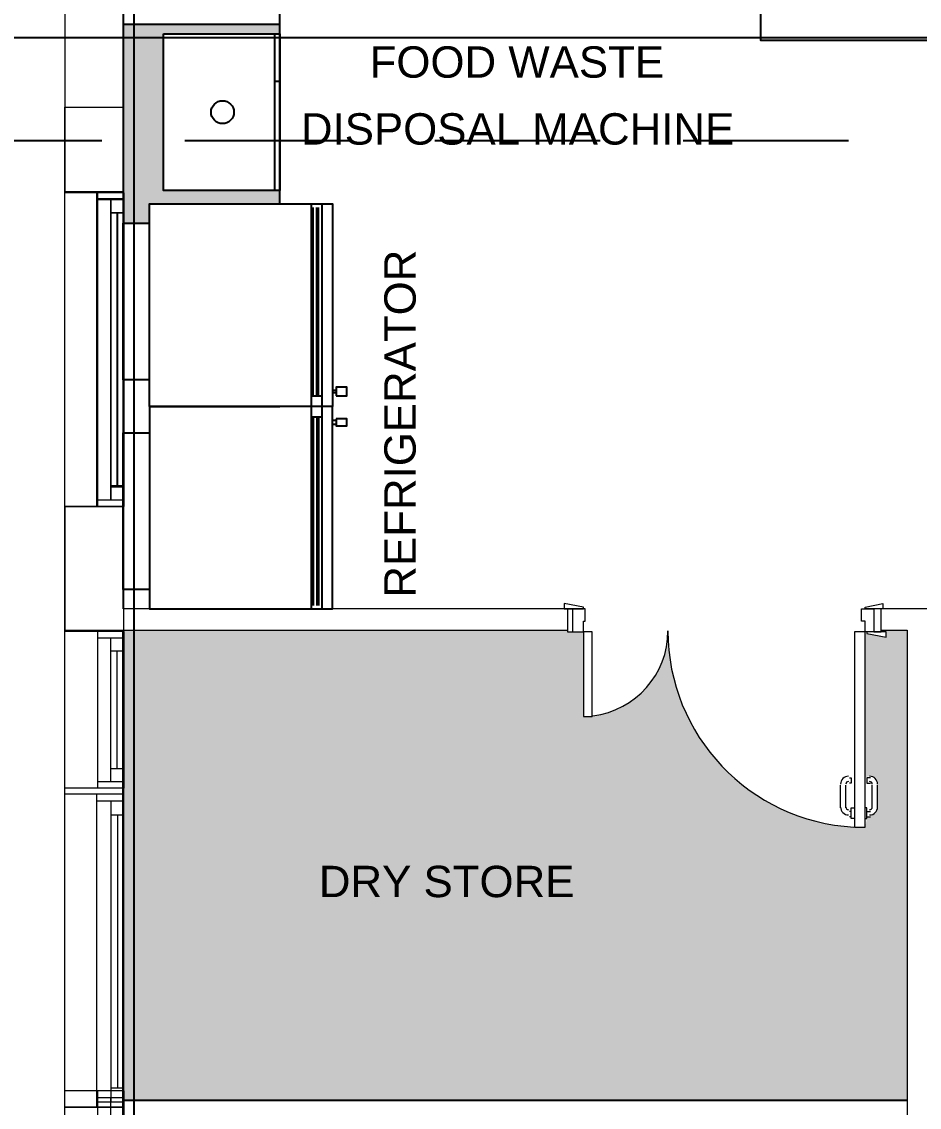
# Model space of a CAD drawing. Header units: metres. Extents: x -18745 to 220762, y -1579758 to -1356048.
# Drawn here: x 100185 to 103619, y -1379030 to -1374876 of the extents above; entities that cross this region are included whole.
import ezdxf

# ---------------------------------------------------------------- set-up
doc = ezdxf.new("R2010")
doc.units = ezdxf.units.M
doc.layers.get('0').update_dxf_attribs({"lineweight": 0})
for name, color, linetype, lineweight in [('A-100 - Copy$0$Aluminum', 8, 'Continuous', 0), ('A-100 - Copy$0$Proj', 8, 'Continuous', 0), ('A-100 - Copy$0$Structure', 8, 'Continuous', 9), ('A-100 - Copy$0$Walls', 8, 'Continuous', 0)]:
    doc.layers.add(name, color=color, linetype=linetype, lineweight=lineweight)
for name, color, linetype in [('A-100 - Copy$0$axes', 8, 'Continuous'), ('A-100 - Copy$0$PDF_Geometry', 8, 'Continuous'), ('A-100 - Copy$0$PDF_Solid Fills', 8, 'Continuous'), ('A-100 - Copy$0$PDF_Text', 8, 'Continuous')]:
    doc.layers.add(name, color=color, linetype=linetype)
doc.styles.add('A-100 - Copy$0$PDF Arial', font='arial.ttf')

# ---------------------------------------------------------------- blocks, each defined once
blk = doc.blocks.new('A-100 - Copy$0$A$C02230961')
at = {"layer": 'A-100 - Copy$0$PDF_Geometry', "lineweight": 25}
h = blk.add_hatch(dxfattribs=at)
h.set_pattern_fill('ANGLE', color=256, scale=500)
h.set_pattern_definition([(0, (-1219317.64, -1092026.17), (0, 137.5), [100, -37.5]), (90, (-1219317.64, -1092026.17), (-137.5, 8e-15), [100, -37.5])])
h.paths.add_polyline_path([(10723.7, -4993.7), (11262.7, -4993.7), (11262.7, -4562.4), (10962.9, -4562.4), (10962.9, -4602.9), (10821.4, -4602.9), (10821.4, -4562.4), (10349.7, -4562.4), (10349.7, -4602.9), (10208.2, -4602.9), (10208.2, -4562.4), (10033, -4562.4), (10033, -4003.2), (9938.7, -4003.2), (9938.7, -4562.4), (9635.5, -4562.4), (9635.5, -4602.9), (9500.8, -4602.9), (9500.8, -4562.4), (9022.4, -4562.4), (9022.4, -4602.9), (8887.6, -4602.9), (8887.6, -4562.4), (8705.7, -4562.4), (8705.7, -5307.5), (8739.4, -5307.5), (8723.2, -5388.4), (9042.6, -5388.4), (9042.6, -5428.8), (9039.6, -5428.8, -0.375368), (8715.8, -5711.8, -0.39984), (9466.1, -6426), (9467.1, -6426), (9467.1, -6466.4), (9433.4, -6466.4), (9419.9, -6483.3, -0.414214), (9389.6, -6513.6), (9393, -6520.3), (9302, -6513.6, -0.599371), (9276.8, -6466.4), (8723.2, -6466.4), (8741.3, -6556.8), (10723.7, -6556.8)])
h.paths.add_polyline_path([(14436.9, -4636.6), (11970.2, -4636.6), (11970.2, -6461.7), (11336.8, -6461.7), (11336.8, -6630.9), (11262.7, -6630.9), (11262.7, -7372.1), (11262.7, -7439.5), (11336.8, -7439.5), (11336.8, -8355.8), (12536.8, -8355.8), (12536.8, -8066.1), (12516.6, -8066.1), (12531.4, -7992), (12536.8, -7992), (12536.8, -7318.2), (12530.1, -7318.2), (12516.6, -7250.8), (12536.8, -7250.8), (12536.8, -6967.8), (12516.6, -6967.8), (12532.8, -6887), (12536.8, -6887), (12536.8, -6219.9), (12530.1, -6219.9), (12516.6, -6145.8), (12536.8, -6145.8), (12536.8, -5761.8), (14436.9, -5761.8)])
h.paths.add_polyline_path([(12037, -7392.3), (12030.8, -7392.3), (12030.8, -7405.2, 0.414215)], flags=16)
h.paths.add_polyline_path([(12091.4, -7338.4), (12091.4, -7378.8), (11343.5, -7378.8), (11343.5, -7338.4), (11902.8, -7338.4), (11902.8, -7331.7), (11923, -7331.7), (11923, -7311.5), (12030.8, -7311.5), (12030.8, -7331.7), (12057.7, -7331.7)], flags=16)
h.paths.add_polyline_path([(11933.1, -7405.8), (12024.1, -7412.5), (11933.1, -7405.8, -0.517639), (11923.6, -7392.3), (11923, -7392.3), (11923, -7395.7, 0.414214)], flags=16)
h.paths.add_polyline_path([(11350.3, -7392.3), (11363.8, -7459.7), (11343.5, -7459.7), (11343.5, -7392.3)], flags=16)
h.paths.add_polyline_path([(2957.3, -10511.9), (2877.6, -10511.9), (2877.6, -10538.9), (2796.7, -10524.2), (2796.7, -11076.3, -0.599371), (2843.9, -11101.5), (2843.9, -11192.4), (2839.5, -11173.3, -0.584927), (2813.6, -11219.4), (2816.9, -11226.1), (2803.4, -11226.1), (2803.4, -11232.9), (2796.7, -11266.5), (2756.3, -11266.5), (2756.3, -11265.6, -0.39984), (2042.1, -10515.3, -0.381307), (1752.3, -10839.9), (1752.3, -10842.1), (1718.7, -10842.1), (1718.7, -10518.7), (1678.2, -10518.7), (1657.3, -10518.7), (1657.3, -10511.9), (-42.7, -10511.9), (-42.7, -11138.2), (-42.7, -12311.9), (2957.3, -12311.9)])
h.paths.add_polyline_path([(637.7, -11637.3), (2299.7, -11637.3), (2299.7, -11241.3), (637.7, -11241.3)], flags=24)
h.paths.add_polyline_path([(12347.4, -5213.9), (13381.6, -5213.9), (13381.6, -4916.9), (12347.4, -4916.9)], flags=24)
h.paths.add_polyline_path([(8700, -6312.9), (10212.7, -6312.9), (10212.7, -5593.3), (8700, -5593.3)], flags=9)
h.paths.add_polyline_path([(10170.8, -5243.1), (10170.8, -6572.5), (10710.4, -6572.5), (10710.4, -5243.1)], flags=9)
h.paths.add_polyline_path([(9375.1, -4957.7), (10990.8, -4957.7), (10990.8, -4660.8), (9375.1, -4660.8)], flags=24)
at = {"layer": 'A-100 - Copy$0$PDF_Solid Fills'}
blk.add_hatch(color=256, dxfattribs=at).paths.add_polyline_path([(-42.7, -8834.2), (-42.7, -8955.5), (58.4, -8955.5), (58.4, -8881.4), (557, -8881.4), (557, -8830.3), (112.3, -8830.3), (112.3, -8230.6), (557, -8230.6), (557, -8194.1), (-42.7, -8194.1), (-42.7, -8510.8)])
at = {"color": 8}
for p, q in [((-42.7, -10511.9, -2.4), (1657.3, -10511.9, -2.4)), ((2857.3, -10511.9, -2.4), (2957.3, -10511.9, -2.4))]:
    blk.add_line(p, q, dxfattribs=at)
at = {"layer": 'A-100 - Copy$0$Aluminum'}
for p, q in [((-140, -8838.9, -2.4), (-140, -10038.9, -2.4)), ((-40, -8838.9, -2.4), (-40, -10038.9, -2.4)), ((-140, -8863.9, -2.4), (-40, -8863.9, -2.4)), ((-90, -8863.9, -2.4), (-90, -10013.9, -2.4)), ((-90, -8913.9, -2.4), (-40, -8913.9, -2.4)), ((-65, -9963.9, -2.4), (-65, -8913.9, -2.4)), ((-90, -9963.9, -2.4), (-40, -9963.9, -2.4)), ((-140, -10013.9, -2.4), (-40, -10013.9, -2.4)), ((-140, -10516.9, -2.4), (-140, -11116.9, -2.4)), ((-140, -10541.9, -2.4), (-40, -10541.9, -2.4)), ((-90, -10541.9, -2.4), (-90, -11091.9, -2.4)), ((-40, -10516.9, -2.4), (-40, -11116.9, -2.4)), ((-90, -10591.9, -2.4), (-40, -10591.9, -2.4)), ((-65, -11041.9, -2.4), (-65, -10591.9, -2.4)), ((-90, -11041.9, -2.4), (-40, -11041.9, -2.4)), ((-140, -11091.9, -2.4), (-40, -11091.9, -2.4)), ((-140, -12274.9, -2.4), (-140, -13474.9, -2.4)), ((-40, -12274.9, -2.4), (-40, -13474.9, -2.4)), ((-140, -12299.9, -2.4), (-40, -12299.9, -2.4)), ((-90, -12299.9, -2.4), (-90, -13449.9, -2.4))]:
    blk.add_line(p, q, dxfattribs=at)
at = {"layer": 'A-100 - Copy$0$PDF_Geometry', "lineweight": 5, "elevation": -2.4}
for points in [[(-42.7, -10431.1), (-42.7, -4003.2), (8581.7, -4003.2)], [(-265, -8510.8), (-265, -8834.2), (-42.7, -8834.2), (-42.7, -8510.8)], [(-143.7, -8834.2), (-143.7, -10040.3)], [(-42.7, -8834.2), (-42.7, -10040.3)], [(-143.7, -8861.2), (-42.7, -8861.2)], [(-89.8, -8861.2), (-89.8, -10013.3)], [(-89.8, -8915.1), (-42.7, -8915.1)], [(-62.9, -9959.4), (-62.9, -8915.1)], [(-89.8, -9959.4), (-42.7, -9959.4)], [(-42.7, -10431.1), (-42.7, -10040.3), (-265, -10040.3), (-265, -10511.9), (-42.7, -10511.9)], [(-143.7, -10013.3), (-42.7, -10013.3)], [(1657.3, -10431.1), (-42.7, -10431.1)], [(1657.3, -10431.1), (1657.3, -10511.9)], [(1678.2, -10518.7), (1718.7, -10518.7), (1718.7, -10478.2), (1725.4, -10478.2), (1725.4, -10431.1), (1658, -10431.1), (1658, -10518.7), (1678.2, -10518.7), (1678.2, -10431.1)], [(5731.6, -10531.5), (5731.6, -10431.1), (2857.3, -10431.1)], [(-265, -11138.2), (-265, -10511.9)], [(-42.7, -10511.9), (-42.7, -11138.2)], [(2957.3, -10511.9), (2957.3, -12911.9)], [(2736.1, -11077.9), (2742.8, -11077.9), (2742.8, -11098.1), (2736.1, -11098.1)], [(2816.9, -11077.9), (2803.4, -11077.9), (2803.4, -11098.1), (2816.9, -11098.1)], [(2702.4, -11192.4), (2702.4, -11104.8)], [(2722.6, -11192.4), (2722.6, -11104.8)], [(2823.7, -11192.4), (2823.7, -11104.8)], [(2843.9, -11192.4), (2843.9, -11104.8)], [(-265, -12337.9), (-265, -11138.5)], [(-143.7, -11138.5), (-143.7, -12337.9)], [(-143.7, -11165.5), (-42.7, -11165.5)], [(-89.8, -11165.5), (-89.8, -12317.6)], [(-42.7, -11138.5), (-42.7, -12337.9)], [(2742.8, -11205.9), (2736.1, -11205.9)], [(2756.3, -11232.9), (2742.8, -11232.9), (2742.8, -11192.4), (2756.3, -11192.4)], [(2796.7, -11232.9), (2803.4, -11232.9), (2803.4, -11192.4), (2796.7, -11192.4)], [(2803.4, -11205.9), (2816.9, -11205.9)], [(-89.8, -11219.4), (-42.7, -11219.4)], [(-62.9, -12263.7), (-62.9, -11219.4)], [(2742.8, -11226.1), (2736.1, -11226.1)], [(2803.4, -11226.1), (2816.9, -11226.1)], [(-89.8, -12263.7), (-42.7, -12263.7)], [(-143.7, -12317.6), (-42.7, -12317.6)], [(-42.7, -12986), (-42.7, -13948.2), (-265, -13948.2), (-265, -12337.9), (-42.7, -12337.9), (-42.7, -12911.9)]]:
    blk.add_lwpolyline(points, dxfattribs=at)
at = {"layer": 'A-100 - Copy$0$PDF_Geometry', "lineweight": 25, "elevation": -2.4}
for points in [[(557, -8881.4), (557, -4602.9), (2652.5, -4602.9)], [(-42.7, -8194.1), (557, -8194.1)], [(536.8, -8230.6), (536.8, -8830.3)], [(2396.4, -8255.1), (5873.1, -8255.1)], [(557, -8412.5), (536.8, -8412.5)], [(678.3, -10431.1), (678.3, -9656.2), (678.3, -8881.4)], [(718.7, -10431.1), (718.7, -9656.2), (718.7, -8881.4)], [(685, -9615.8), (685, -8894.8)], [(698.5, -9615.8), (698.5, -8894.8)], [(705.2, -9615.8), (705.2, -8894.8)], [(58.4, -9555.1), (-42.7, -9555.1), (-42.7, -8955.5), (58.4, -8955.5)], [(678.3, -9615.8), (718.7, -9615.8)], [(772.6, -9595.6), (759.1, -9595.6)], [(759.1, -9602.3), (772.6, -9602.3)], [(557, -9656.2), (58.4, -9656.2), (557, -9656.2)], [(678.3, -9696.6), (718.7, -9696.6)], [(685, -9696.6), (685, -10417.6)], [(698.5, -9696.6), (698.5, -10417.6)], [(705.2, -9696.6), (705.2, -10417.6)], [(772.6, -9710.1), (759.1, -9710.1)], [(58.4, -10356.9), (-42.7, -10356.9), (-42.7, -9757.3), (58.4, -9757.3)], [(759.1, -9723.6), (772.6, -9723.6)], [(-42.7, -12911.9), (-42.7, -10511.9)], [(-42.7, -11596.7), (-42.7, -11381.1)], [(2957.3, -12311.9), (-42.7, -12311.9)]]:
    blk.add_lwpolyline(points, dxfattribs=at)
for points in [[(2396.4, -7352.2), (2396.4, -8255.1), (5873.1, -8255.1), (5873.1, -7352.2)], [(112.3, -8230.6), (557, -8230.6), (557, -8830.3), (112.3, -8830.3)], [(759.1, -9656.2), (58.4, -9656.2), (58.4, -8881.4), (759.1, -8881.4)], [(772.6, -9615.8), (813, -9615.8), (813, -9582.1), (772.6, -9582.1)], [(58.4, -9656.2), (58.4, -10431.1), (759.1, -10431.1), (759.1, -9656.2)], [(772.6, -9703.4), (772.6, -9730.3), (813, -9730.3), (813, -9703.4)]]:
    blk.add_lwpolyline(points, close=True, dxfattribs=at)
at = {"layer": 'A-100 - Copy$0$PDF_Geometry', "lineweight": 5, "elevation": -2.4}
for points in [[(-265, -8510.8), (-42.7, -8510.8), (-42.7, -7978.5), (-265, -7978.5)], [(1718.7, -10431.1), (1718.7, -10424.3), (1644.5, -10410.8), (1644.5, -10431.1)], [(2796.7, -10431.1), (2796.7, -10424.3), (2864.1, -10410.8), (2864.1, -10431.1)], [(2830.4, -10518.7), (2857.3, -10518.7), (2857.3, -10431.1), (2830.4, -10431.1), (2830.4, -10518.7), (2796.7, -10518.7), (2796.7, -10478.2), (2783.2, -10478.2), (2783.2, -10431.1), (2830.4, -10431.1)], [(1752.3, -10842.1), (1752.3, -10518.7), (1718.7, -10518.7), (1718.7, -10842.1)], [(2796.7, -11266.5), (2796.7, -10518.7), (2756.3, -10518.7), (2756.3, -11266.5)], [(2803.4, -10518.7), (2803.4, -10525.4), (2877.6, -10538.9), (2877.6, -10518.7)], [(-265, -12337.9), (-265, -11138.2), (-42.7, -11138.2), (-42.7, -12337.9)]]:
    blk.add_lwpolyline(points, close=True, dxfattribs=at)
at = {"layer": 'A-100 - Copy$0$PDF_Geometry', "elevation": -2.4}
for points in [[(-756.9, -8638.8), (-123.5, -8638.8)], [(193.2, -8638.8), (833.3, -8638.8)], [(1149.9, -8638.8), (1783.3, -8638.8)], [(2100, -8638.8), (2733.3, -8638.8)]]:
    blk.add_lwpolyline(points, dxfattribs=at)
at = {"layer": 'A-100 - Copy$0$PDF_Geometry', "lineweight": 18, "elevation": -2.4}
blk.add_lwpolyline([(-265, -10040.3), (-265, -8834.2)], dxfattribs=at)
at = {"layer": 'A-100 - Copy$0$PDF_Geometry', "lineweight": 5, "elevation": -2.4}
blk.add_lwpolyline([(1754.9, -10839.6, 0.379049), (2042.1, -10515.3, 0.398669), (2753.2, -11265.5)], format="xyb", dxfattribs=at)
at = {"layer": 'A-100 - Copy$0$PDF_Geometry', "lineweight": 25}
blk.add_circle((338, -8530.4, -2.4), 43.8, dxfattribs=at)
at = {"layer": 'A-100 - Copy$0$PDF_Geometry', "lineweight": 5}
for centre, radius, start, end in [((2732.7, -11101.5, -2.4), 30.3, 90, 180), ((2813.6, -11101.5, -2.4), 30.3, 0, 90), ((2732.7, -11101.5, -2.4), 10.1, 89.9999, 180.0001), ((2813.6, -11101.5, -2.4), 10.1, 359.9999, 90.0001), ((2732.7, -11189.1, -2.4), 30.3, 180, 270), ((2732.7, -11189.1, -2.4), 10.1, 179.9999, 270.0001), ((2813.6, -11189.1, -2.4), 10.1, 269.9999, 0.0001), ((2813.6, -11189.1, -2.4), 30.3, 270, 360)]:
    blk.add_arc(centre, radius, start, end, dxfattribs=at)
at = {"layer": 'A-100 - Copy$0$Proj'}
for p, q in [((-265, -10038.9, -2.4), (-265, -8838.9, -2.4)), ((-265, -11116.9, -2.4), (-265, -10516.9, -2.4)), ((-265, -13474.9, -2.4), (-265, -12274.9, -2.4))]:
    blk.add_line(p, q, dxfattribs=at)
at = {"layer": 'A-100 - Copy$0$Structure', "elevation": -2.4}
blk.add_lwpolyline([(-265, -8510.9), (-40, -8510.9), (-40, -7980.9), (-265, -7980.9)], close=True, dxfattribs=at)
at = {"layer": 'A-100 - Copy$0$Walls'}
for p, q in [((-265, -8838.9, -2.4), (-265, -8510.9, -2.4)), ((-40, -8838.9, -2.4), (-40, -8510.9, -2.4)), ((-40, -8838.9, -2.4), (-265, -8838.9, -2.4)), ((-265, -10516.9, -2.4), (-265, -10038.9, -2.4)), ((-40, -10038.9, -2.4), (-265, -10038.9, -2.4)), ((-40, -10516.9, -2.4), (-40, -10038.9, -2.4)), ((-40, -10516.9, -2.4), (-265, -10516.9, -2.4)), ((-265, -12274.9, -2.4), (-265, -11116.9, -2.4)), ((-40, -11116.9, -2.4), (-265, -11116.9, -2.4)), ((-40, -12274.9, -2.4), (-40, -11116.9, -2.4)), ((-40, -12274.9, -2.4), (-265, -12274.9, -2.4))]:
    blk.add_line(p, q, dxfattribs=at)
at = {"layer": 'A-100 - Copy$0$PDF_Text', "char_height": 120, "attachment_point": 7, "style": 'A-100 - Copy$0$PDF Arial'}
for s, insert in [('FOOD WASTE', (900.6, -8400.1, -2.4)), ('DISPOSAL MACHINE', (637.9, -8656.1, -2.4)), ('DRY STORE', (706.5, -11535.6, -2.4))]:
    blk.add_mtext(s, dxfattribs=dict(at, insert=insert))
at = {"layer": 'A-100 - Copy$0$PDF_Text', "insert": (1078.8, -10388, -2.4), "char_height": 120, "attachment_point": 7, "rotation": 90, "style": 'A-100 - Copy$0$PDF Arial'}
blk.add_mtext('REFRIGERATOR', dxfattribs=at)
blk = doc.blocks.new('A-100 - Copy')
at = {"layer": 'A-100 - Copy$0$Aluminum'}
for p, q in [((100475.3, -1375530.7, 0), (100475.3, -1376730.7, 0)), ((100575.3, -1375530.7, 0), (100575.3, -1376730.7, 0)), ((100475.3, -1375555.7, 0), (100575.3, -1375555.7, 0)), ((100525.3, -1375555.7, 0), (100525.3, -1376705.7, 0)), ((100525.3, -1375605.7, 0), (100575.3, -1375605.7, 0)), ((100550.3, -1376655.7, 0), (100550.3, -1375605.7, 0)), ((100525.3, -1376655.7, 0), (100575.3, -1376655.7, 0)), ((100475.3, -1376705.7, 0), (100575.3, -1376705.7, 0)), ((100475.3, -1377208.7, 0), (100475.3, -1377808.7, 0)), ((100475.3, -1377233.7, 0), (100575.3, -1377233.7, 0)), ((100525.3, -1377233.7, 0), (100525.3, -1377783.7, 0)), ((100575.3, -1377208.7, 0), (100575.3, -1377808.7, 0)), ((100525.3, -1377283.7, 0), (100575.3, -1377283.7, 0)), ((100550.3, -1377733.7, 0), (100550.3, -1377283.7, 0)), ((100525.3, -1377733.7, 0), (100575.3, -1377733.7, 0)), ((100475.3, -1377783.7, 0), (100575.3, -1377783.7, 0)), ((100475.3, -1378966.7, 0), (100475.3, -1380166.7, 0)), ((100575.3, -1378966.7, 0), (100575.3, -1380166.7, 0)), ((100475.3, -1378991.7, 0), (100575.3, -1378991.7, 0)), ((100525.3, -1378991.7, 0), (100525.3, -1380141.7, 0))]:
    blk.add_line(p, q, dxfattribs=at)
at = {"layer": 'A-100 - Copy$0$axes'}
for p, q in [((100615.3, -1477297.4, 2.4), (100615.3, -1366691.8, 2.4)), ((119073.3, -1374937.7, 0), (95349.5, -1374937.7, 0))]:
    blk.add_line(p, q, dxfattribs=at)
at = {"layer": 'A-100 - Copy$0$Proj'}
for p, q in [((100350.3, -1376730.7, 0), (100350.3, -1375530.7, 0)), ((100350.3, -1377808.7, 0), (100350.3, -1377208.7, 0)), ((100350.3, -1380166.7, 0), (100350.3, -1378966.7, 0))]:
    blk.add_line(p, q, dxfattribs=at)
at = {"layer": 'A-100 - Copy$0$Structure', "elevation": 0}
blk.add_lwpolyline([(100350.3, -1375202.7), (100575.3, -1375202.7), (100575.3, -1374672.7), (100350.3, -1374672.7)], close=True, dxfattribs=at)
at = {"layer": 'A-100 - Copy$0$Walls'}
for p, q in [((100350.3, -1375530.7, 0), (100350.3, -1375202.7, 0)), ((100575.3, -1375530.7, 0), (100575.3, -1375202.7, 0)), ((100575.3, -1375530.7, 0), (100350.3, -1375530.7, 0)), ((100350.3, -1377208.7, 0), (100350.3, -1376730.7, 0)), ((100575.3, -1376730.7, 0), (100350.3, -1376730.7, 0)), ((100575.3, -1377208.7, 0), (100575.3, -1376730.7, 0)), ((100575.3, -1377208.7, 0), (100350.3, -1377208.7, 0)), ((100350.3, -1378966.7, 0), (100350.3, -1377808.7, 0)), ((100575.3, -1377808.7, 0), (100350.3, -1377808.7, 0)), ((100575.3, -1378966.7, 0), (100575.3, -1377808.7, 0)), ((100575.3, -1378966.7, 0), (100350.3, -1378966.7, 0))]:
    blk.add_line(p, q, dxfattribs=at)
blk.add_blockref('A-100 - Copy$0$A$C02230961', (100615.3, -1366691.8, 2.4))

msp = doc.modelspace()

# ---------------------------------------------------------------- block references
msp.add_blockref('A-100 - Copy', (0, 0))

doc.saveas('drawing.dxf')
